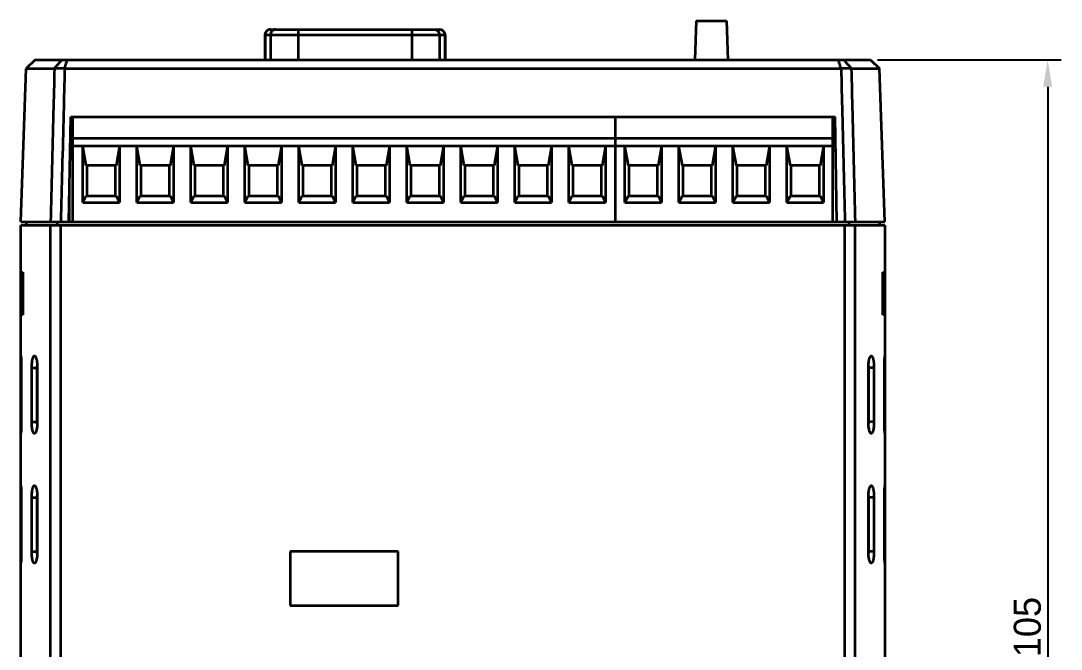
# Model space of a CAD drawing. Header units: millimetres. Extents: x 46 to 886, y 51 to 632.
# Drawn here: x 733.8 to 830.1, y 132.7 to 190.9 of the extents above; entities that cross this region are included whole.
import ezdxf

# ---------------------------------------------------------------- set-up
doc = ezdxf.new("R2010")
doc.units = ezdxf.units.MM
doc.styles.get("Standard").update_dxf_attribs({"font": 'BareunDotumPro1.ttf'})
doc.dimstyles.new('ISO-25', dxfattribs={"dimtxt": 2.5, "dimasz": 2.5, "dimexe": 1.25, "dimexo": 0.625, "dimtad": 1, "dimtxsty": 'Standard', "dimcen": 2.5, "dimadec": 0, "dimazin": 0, "dimtfac": 1, "dimtmove": 0, "dimatfit": 3, "dimfxl": 0, "dimarcsym": 0})

# ---------------------------------------------------------------- blocks, each defined once
blk = doc.blocks.new('*D37')
at = {"color": 0, "lineweight": -2}
for p, q in [((813.118, 187.256), (830.137, 187.256)), ((828.887, 184.756), (828.887, 84.756)), ((813.942, 82.256), (830.137, 82.256))]:
    blk.add_line(p, q, dxfattribs=at)
at = {"color": 0}
for points in [[(829.303, 184.756), (828.47, 184.756), (828.887, 187.256)], [(828.47, 84.756), (829.303, 84.756), (828.887, 82.256)]]:
    blk.add_solid(points, dxfattribs=at)
at = {"layer": 'Defpoints', "color": 0}
for p in [(812.493, 187.256), (813.317, 82.256), (828.887, 82.256)]:
    blk.add_point(p, dxfattribs=at)
at = {"color": 0, "insert": (827.012, 134.756), "char_height": 2.5, "attachment_point": 5, "rotation": 90}
blk.add_mtext('105', dxfattribs=at)

msp = doc.modelspace()

# ---------------------------------------------------------------- linework, layer by layer
at = {"color": 0, "linetype": 'ByBlock', "lineweight": 35}
for p, q in [((796.354, 190.856), (796.219, 187.256)), ((796.354, 190.856), (799.154, 190.856)), ((799.154, 190.856), (799.289, 187.256)), ((756.904, 190.056), (772.604, 190.056)), ((759.498, 190.056), (759.498, 187.256)), ((770.01, 190.056), (770.01, 187.256)), ((756.404, 189.556), (773.104, 189.556)), ((756.404, 189.556), (756.404, 187.256)), ((756.443, 189.556), (756.443, 187.256)), ((756.937, 189.556), (756.937, 187.256)), ((772.571, 189.556), (772.571, 187.256)), ((773.064, 189.556), (773.064, 187.256)), ((773.104, 189.556), (773.104, 187.256)), ((735.14, 187.256), (734.312, 186.457)), ((735.14, 187.256), (812.493, 187.256)), ((812.493, 187.256), (813.321, 186.457)), ((733.816, 172.256), (734.312, 186.457)), ((734.312, 186.457), (736.929, 186.457)), ((736.929, 186.463), (737.876, 186.463)), ((737.876, 186.457), (809.757, 186.457)), ((809.757, 186.463), (810.703, 186.463)), ((810.704, 186.457), (813.321, 186.457)), ((813.816, 172.256), (813.321, 186.457)), ((738.268, 172.256), (738.437, 181.956)), ((738.437, 181.956), (809.196, 181.956)), ((738.629, 172.256), (738.629, 181.956)), ((788.879, 172.256), (788.879, 181.956)), ((788.881, 172.256), (788.881, 181.956)), ((809.006, 172.256), (809.006, 181.956)), ((809.365, 172.256), (809.196, 181.956)), ((738.629, 181.056), (738.421, 181.056)), ((788.879, 180.969), (788.881, 180.969)), ((809.212, 181.056), (809.006, 181.056)), ((738.629, 179.206), (738.389, 179.206)), ((788.879, 179.956), (738.629, 179.956)), ((788.879, 179.256), (738.629, 179.256)), ((739.874, 177.456), (739.554, 179.256)), ((739.554, 174.056), (739.554, 179.256)), ((742.954, 179.256), (742.634, 177.456)), ((742.954, 179.256), (742.954, 174.056)), ((744.874, 177.456), (744.554, 179.256)), ((744.554, 174.056), (744.554, 179.256)), ((747.954, 179.256), (747.634, 177.456)), ((747.954, 179.256), (747.954, 174.056)), ((749.874, 177.456), (749.554, 179.256)), ((749.554, 174.056), (749.554, 179.256)), ((752.954, 179.256), (752.634, 177.456)), ((752.954, 179.256), (752.954, 174.056)), ((754.874, 177.456), (754.554, 179.256)), ((754.554, 174.056), (754.554, 179.256)), ((757.954, 179.256), (757.634, 177.456)), ((757.954, 179.256), (757.954, 174.056)), ((759.874, 177.456), (759.554, 179.256)), ((759.554, 174.056), (759.554, 179.256)), ((762.954, 179.256), (762.634, 177.456)), ((762.954, 179.256), (762.954, 174.056)), ((764.874, 177.456), (764.554, 179.256)), ((764.554, 174.056), (764.554, 179.256)), ((767.954, 179.256), (767.634, 177.456)), ((767.954, 179.256), (767.954, 174.056)), ((769.874, 177.456), (769.554, 179.256)), ((769.554, 174.056), (769.554, 179.256)), ((772.954, 179.256), (772.634, 177.456)), ((772.954, 179.256), (772.954, 174.056)), ((774.874, 177.456), (774.554, 179.256)), ((774.554, 174.056), (774.554, 179.256)), ((777.954, 179.256), (777.634, 177.456)), ((777.954, 179.256), (777.954, 174.056)), ((779.874, 177.456), (779.554, 179.256)), ((779.554, 174.056), (779.554, 179.256)), ((782.954, 179.256), (782.634, 177.456)), ((782.954, 179.256), (782.954, 174.056)), ((784.874, 177.456), (784.554, 179.256)), ((784.554, 174.056), (784.554, 179.256)), ((787.954, 179.256), (787.634, 177.456)), ((787.954, 179.256), (787.954, 174.056)), ((809.006, 179.956), (788.881, 179.956)), ((809.006, 179.256), (788.881, 179.256)), ((790.064, 177.456), (789.744, 179.256)), ((789.744, 174.056), (789.744, 179.256)), ((793.144, 179.256), (792.824, 177.456)), ((793.144, 179.256), (793.144, 174.056)), ((795.064, 177.456), (794.744, 179.256)), ((794.744, 174.056), (794.744, 179.256)), ((798.144, 179.256), (797.824, 177.456)), ((798.144, 179.256), (798.144, 174.056)), ((800.064, 177.456), (799.744, 179.256)), ((799.744, 174.056), (799.744, 179.256)), ((803.144, 179.256), (802.824, 177.456)), ((803.144, 179.256), (803.144, 174.056)), ((805.064, 177.456), (804.744, 179.256)), ((804.744, 174.056), (804.744, 179.256)), ((808.144, 179.256), (807.824, 177.456)), ((808.144, 179.256), (808.144, 174.056)), ((809.006, 178.856), (809.25, 178.856)), ((742.634, 177.456), (739.874, 177.456)), ((739.954, 174.656), (739.954, 177.456)), ((742.554, 177.456), (742.554, 174.656)), ((747.634, 177.456), (744.874, 177.456)), ((744.954, 174.656), (744.954, 177.456)), ((747.554, 177.456), (747.554, 174.656)), ((752.634, 177.456), (749.874, 177.456)), ((749.954, 174.656), (749.954, 177.456)), ((752.554, 177.456), (752.554, 174.656)), ((757.634, 177.456), (754.874, 177.456)), ((754.954, 174.656), (754.954, 177.456)), ((757.554, 177.456), (757.554, 174.656)), ((762.634, 177.456), (759.874, 177.456)), ((759.954, 174.656), (759.954, 177.456)), ((762.554, 177.456), (762.554, 174.656)), ((767.634, 177.456), (764.874, 177.456)), ((764.954, 174.656), (764.954, 177.456)), ((767.554, 177.456), (767.554, 174.656)), ((772.634, 177.456), (769.874, 177.456)), ((769.954, 174.656), (769.954, 177.456)), ((772.554, 177.456), (772.554, 174.656)), ((777.634, 177.456), (774.874, 177.456)), ((774.954, 174.656), (774.954, 177.456)), ((777.554, 177.456), (777.554, 174.656)), ((782.634, 177.456), (779.874, 177.456)), ((779.954, 174.656), (779.954, 177.456)), ((782.554, 177.456), (782.554, 174.656)), ((787.634, 177.456), (784.874, 177.456)), ((784.954, 174.656), (784.954, 177.456)), ((787.554, 177.456), (787.554, 174.656)), ((792.824, 177.456), (790.064, 177.456)), ((790.144, 174.656), (790.144, 177.456)), ((792.744, 177.456), (792.744, 174.656)), ((797.824, 177.456), (795.064, 177.456)), ((795.144, 174.656), (795.144, 177.456)), ((797.744, 177.456), (797.744, 174.656)), ((802.824, 177.456), (800.064, 177.456)), ((800.144, 174.656), (800.144, 177.456)), ((802.744, 177.456), (802.744, 174.656)), ((807.824, 177.456), (805.064, 177.456)), ((805.144, 174.656), (805.144, 177.456)), ((807.744, 177.456), (807.744, 174.656)), ((738.329, 172.256), (738.329, 175.764)), ((739.554, 174.056), (739.874, 174.656)), ((739.874, 174.656), (742.634, 174.656)), ((742.634, 174.656), (742.954, 174.056)), ((744.554, 174.056), (744.874, 174.656)), ((744.874, 174.656), (747.634, 174.656)), ((747.634, 174.656), (747.954, 174.056)), ((749.554, 174.056), (749.874, 174.656)), ((749.874, 174.656), (752.634, 174.656)), ((752.634, 174.656), (752.954, 174.056)), ((754.554, 174.056), (754.874, 174.656)), ((754.874, 174.656), (757.634, 174.656)), ((757.634, 174.656), (757.954, 174.056)), ((759.554, 174.056), (759.874, 174.656)), ((759.874, 174.656), (762.634, 174.656)), ((762.634, 174.656), (762.954, 174.056)), ((764.554, 174.056), (764.874, 174.656)), ((764.874, 174.656), (767.634, 174.656)), ((767.634, 174.656), (767.954, 174.056)), ((769.554, 174.056), (769.874, 174.656)), ((769.874, 174.656), (772.634, 174.656)), ((772.634, 174.656), (772.954, 174.056)), ((774.554, 174.056), (774.874, 174.656)), ((774.874, 174.656), (777.634, 174.656)), ((777.634, 174.656), (777.954, 174.056)), ((779.554, 174.056), (779.874, 174.656)), ((779.874, 174.656), (782.634, 174.656)), ((782.634, 174.656), (782.954, 174.056)), ((784.554, 174.056), (784.874, 174.656)), ((784.874, 174.656), (787.634, 174.656)), ((787.634, 174.656), (787.954, 174.056)), ((789.744, 174.056), (790.064, 174.656)), ((790.064, 174.656), (792.824, 174.656)), ((792.824, 174.656), (793.144, 174.056)), ((794.744, 174.056), (795.064, 174.656)), ((795.064, 174.656), (797.824, 174.656)), ((797.824, 174.656), (798.144, 174.056)), ((799.744, 174.056), (800.064, 174.656)), ((800.064, 174.656), (802.824, 174.656)), ((802.824, 174.656), (803.144, 174.056)), ((804.744, 174.056), (805.064, 174.656)), ((805.064, 174.656), (807.824, 174.656)), ((807.824, 174.656), (808.144, 174.056)), ((739.554, 174.056), (742.954, 174.056)), ((744.554, 174.056), (747.954, 174.056)), ((749.554, 174.056), (752.954, 174.056)), ((754.554, 174.056), (757.954, 174.056)), ((759.554, 174.056), (762.954, 174.056)), ((764.554, 174.056), (767.954, 174.056)), ((769.554, 174.056), (772.954, 174.056)), ((774.554, 174.056), (777.954, 174.056)), ((779.554, 174.056), (782.954, 174.056)), ((784.554, 174.056), (787.954, 174.056)), ((789.744, 174.056), (793.144, 174.056)), ((794.744, 174.056), (798.144, 174.056)), ((799.744, 174.056), (803.144, 174.056)), ((804.744, 174.056), (808.144, 174.056)), ((733.816, 172.256), (788.879, 172.256)), ((733.816, 171.956), (813.816, 171.956)), ((733.816, 119.256), (733.816, 171.956)), ((734.316, 172.256), (734.316, 171.956)), ((736.578, 82.256), (736.578, 171.956)), ((737.168, 172.256), (737.168, 171.956)), ((737.522, 82.256), (737.522, 171.956)), ((788.881, 172.256), (813.816, 172.256)), ((810.111, 82.256), (810.111, 171.956)), ((810.465, 172.256), (810.465, 171.956)), ((811.055, 82.256), (811.055, 171.956)), ((813.316, 172.256), (813.316, 171.956)), ((813.816, 171.956), (813.816, 119.256)), ((733.816, 167.606), (734.018, 167.606)), ((733.816, 167.606), (734.018, 167.404)), ((734.018, 167.606), (734.018, 163.656)), ((813.615, 163.656), (813.615, 167.606)), ((813.615, 167.606), (813.816, 167.606)), ((813.816, 167.606), (813.615, 167.404)), ((734.016, 166.256), (734.016, 167.256)), ((813.616, 167.256), (813.616, 166.256)), ((733.816, 163.656), (734.018, 163.858)), ((813.816, 163.656), (813.615, 163.858)), ((734.018, 163.656), (733.816, 163.656)), ((813.816, 163.656), (813.615, 163.656)), ((733.816, 159.856), (733.817, 159.856)), ((813.816, 159.856), (813.816, 159.856)), ((733.816, 158.756), (733.854, 158.756)), ((733.854, 158.756), (733.854, 153.756)), ((734.834, 158.756), (735.345, 158.756)), ((734.834, 153.756), (734.834, 158.756)), ((735.323, 153.756), (735.323, 158.756)), ((735.345, 158.756), (735.345, 153.756)), ((812.288, 153.756), (812.288, 158.756)), ((812.799, 158.756), (812.288, 158.756)), ((812.309, 158.756), (812.309, 153.756)), ((812.799, 158.756), (812.799, 153.756)), ((813.779, 153.756), (813.779, 158.756)), ((813.816, 158.756), (813.779, 158.756)), ((733.816, 153.756), (733.854, 153.756)), ((734.834, 153.756), (735.345, 153.756)), ((812.799, 153.756), (812.288, 153.756)), ((813.816, 153.756), (813.779, 153.756)), ((733.817, 152.656), (733.816, 152.656)), ((813.816, 152.656), (813.816, 152.656)), ((733.816, 147.856), (733.817, 147.856)), ((813.816, 147.856), (813.816, 147.856)), ((733.816, 146.756), (733.854, 146.756)), ((733.854, 146.756), (733.854, 141.756)), ((734.834, 141.756), (734.834, 146.756)), ((734.834, 146.756), (735.345, 146.756)), ((735.323, 141.756), (735.323, 146.756)), ((735.345, 146.756), (735.345, 141.756)), ((812.288, 141.756), (812.288, 146.756)), ((812.799, 146.756), (812.288, 146.756)), ((812.309, 146.756), (812.309, 141.756)), ((812.799, 146.756), (812.799, 141.756)), ((813.779, 141.756), (813.779, 146.756)), ((813.816, 146.756), (813.779, 146.756)), ((733.816, 141.756), (733.854, 141.756)), ((734.834, 141.756), (735.345, 141.756)), ((758.754, 141.756), (758.754, 136.756)), ((768.754, 141.756), (758.754, 141.756)), ((768.754, 136.756), (768.754, 141.756)), ((812.799, 141.756), (812.288, 141.756)), ((813.816, 141.756), (813.779, 141.756)), ((733.817, 140.656), (733.816, 140.656)), ((813.816, 140.656), (813.816, 140.656)), ((758.754, 136.756), (768.754, 136.756))]:
    msp.add_line(p, q, dxfattribs=at)
for centre, start, end in [((756.904, 189.556), 90, 180), ((772.604, 189.556), 0, 90)]:
    msp.add_arc(centre, 0.5, start, end, dxfattribs=at)
for points, knots in [([(756.936, 190.056), (756.893, 190.056), (756.807, 190.045), (756.687, 189.994), (756.583, 189.913), (756.504, 189.809), (756.455, 189.687), (756.443, 189.6), (756.443, 189.556)], [0, 0, 0, 0, 0.1285772, 0.2574127, 0.3866944, 0.5164892, 0.6467269, 0.7772195, 0.7772195, 0.7772195, 0.7772195]), ([(757.43, 190.056), (757.387, 190.056), (757.3, 190.045), (757.18, 189.994), (757.077, 189.913), (756.998, 189.809), (756.948, 189.687), (756.937, 189.6), (756.937, 189.556)], [0, 0, 0, 0, 0.1285772, 0.2574127, 0.3866944, 0.5164892, 0.6467269, 0.7772196, 0.7772196, 0.7772196, 0.7772196]), ([(772.078, 190.056), (772.121, 190.056), (772.207, 190.045), (772.328, 189.994), (772.431, 189.913), (772.51, 189.809), (772.559, 189.687), (772.571, 189.6), (772.571, 189.556)], [0, 0, 0, 0, 0.1285772, 0.2574128, 0.3866944, 0.5164892, 0.6467269, 0.7772196, 0.7772196, 0.7772196, 0.7772196]), ([(772.572, 190.056), (772.615, 190.056), (772.701, 190.045), (772.821, 189.994), (772.924, 189.913), (773.003, 189.809), (773.053, 189.687), (773.064, 189.6), (773.064, 189.556)], [0, 0, 0, 0, 0.1285772, 0.2574127, 0.3866944, 0.5164892, 0.6467269, 0.7772195, 0.7772195, 0.7772195, 0.7772195]), ([(736.929, 186.457), (737.005, 186.545), (737.162, 186.718), (737.393, 186.987), (737.55, 187.166), (737.629, 187.256)], [0, 0, 0, 0, 0.349064, 0.701465, 1.06227, 1.06227, 1.06227, 1.06227]), ([(737.876, 186.457), (737.906, 186.543), (737.951, 186.723), (738.05, 186.986), (738.11, 187.166), (738.142, 187.256)], [0, 0, 0, 0, 0.2739487, 0.5554019, 0.8427571, 0.8427571, 0.8427571, 0.8427571]), ([(809.757, 186.457), (809.727, 186.543), (809.682, 186.723), (809.583, 186.986), (809.523, 187.166), (809.491, 187.256)], [0, 0, 0, 0, 0.2739442, 0.5553975, 0.8427571, 0.8427571, 0.8427571, 0.8427571]), ([(810.704, 186.457), (810.627, 186.545), (810.471, 186.718), (810.24, 186.987), (810.083, 187.166), (810.004, 187.256)], [0, 0, 0, 0, 0.349069, 0.701471, 1.06227, 1.06227, 1.06227, 1.06227]), ([(736.929, 186.457), (736.895, 185.073), (736.818, 181.99), (736.701, 177.256), (736.618, 173.906), (736.578, 172.256)], [0, 0, 0, 0, 4.151163, 9.253937, 14.204839, 14.204839, 14.204839, 14.204839]), ([(737.876, 186.457), (737.841, 185.073), (737.764, 181.99), (737.646, 177.256), (737.563, 173.906), (737.522, 172.256)], [0, 0, 0, 0, 4.15118, 9.253975, 14.204898, 14.204898, 14.204898, 14.204898]), ([(809.757, 186.457), (809.792, 185.067), (809.869, 181.977), (809.987, 177.244), (810.07, 173.9), (810.111, 172.256)], [0, 0, 0, 0, 4.169435, 9.27223, 14.204898, 14.204898, 14.204898, 14.204898]), ([(810.704, 186.457), (810.738, 185.067), (810.815, 181.977), (810.932, 177.244), (811.015, 173.9), (811.055, 172.256)], [0, 0, 0, 0, 4.169417, 9.272192, 14.204839, 14.204839, 14.204839, 14.204839]), ([(733.817, 159.856), (733.827, 159.86), (733.816, 159.78), (733.84, 159.711), (733.838, 159.517), (733.849, 159.3), (733.852, 159.035), (733.853, 158.853), (733.854, 158.756)], [0, 0, 0, 0, 0.031311, 0.134889, 0.315088, 0.55311, 0.811937, 1.101489, 1.101489, 1.101489, 1.101489]), ([(734.834, 158.756), (734.834, 158.793), (734.834, 158.866), (734.839, 158.997), (734.847, 159.145), (734.863, 159.305), (734.885, 159.453), (734.911, 159.582), (734.942, 159.688), (734.976, 159.77), (735.012, 159.826), (735.05, 159.854), (735.079, 159.857), (735.101, 159.852), (735.12, 159.841), (735.131, 159.831), (735.135, 159.826)], [0, 0, 0, 0, 0.110231, 0.221033, 0.39107, 0.554491, 0.705392, 0.838459, 0.949393, 1.036997, 1.101995, 1.148965, 1.169324, 1.19024, 1.21378, 1.234097, 1.234097, 1.234097, 1.234097]), ([(735.135, 159.826), (735.137, 159.825), (735.155, 159.806), (735.187, 159.757), (735.224, 159.67), (735.258, 159.559), (735.289, 159.425), (735.313, 159.275), (735.337, 159.058), (735.344, 158.883), (735.345, 158.763), (735.345, 158.756)], [0, 0, 0, 0, 0.007392, 0.078426, 0.172674, 0.290234, 0.428052, 0.581828, 0.745884, 1.084778, 1.105849, 1.105849, 1.105849, 1.105849]), ([(812.288, 158.756), (812.288, 158.793), (812.289, 158.868), (812.294, 158.999), (812.305, 159.148), (812.325, 159.308), (812.35, 159.456), (812.381, 159.584), (812.416, 159.69), (812.453, 159.77), (812.482, 159.812), (812.497, 159.826)], [0, 0, 0, 0, 0.111766, 0.224029, 0.394348, 0.557979, 0.709157, 0.842721, 0.954464, 1.043122, 1.105816, 1.105816, 1.105816, 1.105816]), ([(812.299, 158.935), (812.306, 158.879), (812.309, 158.819), (812.309, 158.759), (812.309, 158.756)], [0, 0, 0, 0, 0.1691586, 0.1791469, 0.1791469, 0.1791469, 0.1791469]), ([(812.497, 159.826), (812.498, 159.827), (812.51, 159.839), (812.531, 159.854), (812.561, 159.857), (812.582, 159.852), (812.603, 159.839), (812.631, 159.811), (812.664, 159.755), (812.698, 159.668), (812.728, 159.556), (812.753, 159.422), (812.773, 159.271), (812.793, 159.054), (812.799, 158.881), (812.799, 158.762), (812.799, 158.756)], [0, 0, 0, 0, 0.003455, 0.051239, 0.071684, 0.09243, 0.115605, 0.142818, 0.212835, 0.306278, 0.423389, 0.560997, 0.714602, 0.878367, 1.215884, 1.234196, 1.234196, 1.234196, 1.234196]), ([(813.779, 158.756), (813.779, 158.849), (813.781, 159.034), (813.784, 159.302), (813.794, 159.522), (813.795, 159.717), (813.815, 159.781), (813.807, 159.861), (813.816, 159.856)], [0, 0, 0, 0, 0.280201, 0.554833, 0.794934, 0.970909, 1.071306, 1.10143, 1.10143, 1.10143, 1.10143]), ([(733.854, 153.756), (733.854, 153.663), (733.852, 153.478), (733.849, 153.21), (733.838, 152.989), (733.838, 152.795), (733.818, 152.731), (733.826, 152.651), (733.817, 152.656)], [0, 0, 0, 0, 0.280564, 0.555369, 0.79544, 0.971374, 1.071376, 1.101434, 1.101434, 1.101434, 1.101434]), ([(735.136, 152.686), (735.135, 152.685), (735.122, 152.673), (735.102, 152.658), (735.072, 152.655), (735.051, 152.66), (735.03, 152.673), (735.002, 152.701), (734.969, 152.757), (734.935, 152.844), (734.905, 152.956), (734.88, 153.09), (734.859, 153.241), (734.84, 153.458), (734.834, 153.631), (734.834, 153.75), (734.834, 153.756)], [0, 0, 0, 0, 0.003455, 0.051239, 0.071684, 0.09243, 0.115605, 0.142818, 0.212835, 0.306278, 0.423389, 0.560997, 0.714602, 0.878367, 1.215884, 1.234196, 1.234196, 1.234196, 1.234196]), ([(735.345, 153.756), (735.345, 153.719), (735.344, 153.644), (735.339, 153.513), (735.328, 153.364), (735.308, 153.204), (735.282, 153.056), (735.252, 152.928), (735.217, 152.822), (735.18, 152.742), (735.15, 152.7), (735.136, 152.686)], [0, 0, 0, 0, 0.111766, 0.224029, 0.394348, 0.557979, 0.709157, 0.842721, 0.954464, 1.043122, 1.105816, 1.105816, 1.105816, 1.105816]), ([(735.334, 153.577), (735.327, 153.633), (735.324, 153.693), (735.323, 153.753), (735.323, 153.756)], [0, 0, 0, 0, 0.1691586, 0.1791469, 0.1791469, 0.1791469, 0.1791469]), ([(812.497, 152.686), (812.496, 152.687), (812.478, 152.706), (812.446, 152.755), (812.409, 152.842), (812.374, 152.953), (812.344, 153.087), (812.32, 153.237), (812.296, 153.454), (812.288, 153.629), (812.288, 153.749), (812.288, 153.756)], [0, 0, 0, 0, 0.007392, 0.078426, 0.172674, 0.290234, 0.428052, 0.581828, 0.745884, 1.084778, 1.105849, 1.105849, 1.105849, 1.105849]), ([(812.799, 153.756), (812.799, 153.719), (812.798, 153.646), (812.794, 153.515), (812.785, 153.367), (812.77, 153.207), (812.748, 153.059), (812.722, 152.93), (812.691, 152.824), (812.657, 152.742), (812.62, 152.686), (812.583, 152.659), (812.553, 152.655), (812.532, 152.66), (812.513, 152.671), (812.502, 152.681), (812.497, 152.686)], [0, 0, 0, 0, 0.110231, 0.221033, 0.39107, 0.554491, 0.705392, 0.838459, 0.949393, 1.036997, 1.101995, 1.148965, 1.169324, 1.19024, 1.21378, 1.234097, 1.234097, 1.234097, 1.234097]), ([(813.816, 152.656), (813.806, 152.652), (813.817, 152.732), (813.793, 152.801), (813.795, 152.996), (813.784, 153.213), (813.781, 153.478), (813.779, 153.66), (813.779, 153.756)], [0, 0, 0, 0, 0.031425, 0.135333, 0.315744, 0.553245, 0.812141, 1.101486, 1.101486, 1.101486, 1.101486]), ([(733.817, 147.856), (733.827, 147.86), (733.816, 147.78), (733.84, 147.711), (733.838, 147.517), (733.849, 147.3), (733.852, 147.035), (733.853, 146.853), (733.854, 146.756)], [0, 0, 0, 0, 0.031311, 0.134889, 0.315088, 0.55311, 0.811937, 1.101489, 1.101489, 1.101489, 1.101489]), ([(734.834, 146.756), (734.834, 146.793), (734.834, 146.866), (734.839, 146.997), (734.847, 147.145), (734.863, 147.305), (734.885, 147.453), (734.911, 147.582), (734.942, 147.688), (734.976, 147.77), (735.012, 147.826), (735.05, 147.854), (735.079, 147.857), (735.101, 147.852), (735.12, 147.841), (735.131, 147.831), (735.135, 147.826)], [0, 0, 0, 0, 0.110231, 0.221033, 0.39107, 0.554491, 0.705392, 0.838459, 0.949393, 1.036997, 1.101995, 1.148965, 1.169324, 1.19024, 1.21378, 1.234097, 1.234097, 1.234097, 1.234097]), ([(735.135, 147.826), (735.137, 147.825), (735.155, 147.806), (735.187, 147.757), (735.224, 147.67), (735.258, 147.559), (735.289, 147.425), (735.313, 147.275), (735.337, 147.058), (735.344, 146.883), (735.345, 146.763), (735.345, 146.756)], [0, 0, 0, 0, 0.007392, 0.078426, 0.172674, 0.290234, 0.428052, 0.581828, 0.745884, 1.084778, 1.105849, 1.105849, 1.105849, 1.105849]), ([(812.288, 146.756), (812.288, 146.793), (812.289, 146.868), (812.294, 146.999), (812.305, 147.148), (812.325, 147.308), (812.35, 147.456), (812.381, 147.584), (812.416, 147.69), (812.453, 147.77), (812.482, 147.812), (812.497, 147.826)], [0, 0, 0, 0, 0.111766, 0.224029, 0.394348, 0.557979, 0.709157, 0.842721, 0.954464, 1.043122, 1.105816, 1.105816, 1.105816, 1.105816]), ([(812.497, 147.826), (812.498, 147.827), (812.51, 147.839), (812.531, 147.854), (812.561, 147.857), (812.582, 147.852), (812.603, 147.839), (812.631, 147.811), (812.664, 147.755), (812.698, 147.668), (812.728, 147.556), (812.753, 147.422), (812.773, 147.271), (812.793, 147.054), (812.799, 146.881), (812.799, 146.762), (812.799, 146.756)], [0, 0, 0, 0, 0.003455, 0.051239, 0.071684, 0.09243, 0.115605, 0.142818, 0.212835, 0.306278, 0.423389, 0.560997, 0.714602, 0.878367, 1.215884, 1.234196, 1.234196, 1.234196, 1.234196]), ([(813.779, 146.756), (813.779, 146.849), (813.781, 147.034), (813.784, 147.302), (813.794, 147.522), (813.795, 147.717), (813.815, 147.781), (813.807, 147.861), (813.816, 147.856)], [0, 0, 0, 0, 0.280201, 0.554833, 0.794934, 0.970909, 1.071306, 1.10143, 1.10143, 1.10143, 1.10143]), ([(812.299, 146.935), (812.306, 146.879), (812.309, 146.819), (812.309, 146.759), (812.309, 146.756)], [0, 0, 0, 0, 0.1691586, 0.1791469, 0.1791469, 0.1791469, 0.1791469]), ([(733.854, 141.756), (733.854, 141.663), (733.852, 141.478), (733.849, 141.21), (733.838, 140.989), (733.838, 140.795), (733.818, 140.731), (733.826, 140.651), (733.817, 140.656)], [0, 0, 0, 0, 0.280564, 0.555369, 0.79544, 0.971374, 1.071376, 1.101434, 1.101434, 1.101434, 1.101434]), ([(735.136, 140.686), (735.135, 140.685), (735.122, 140.673), (735.102, 140.658), (735.072, 140.655), (735.051, 140.66), (735.03, 140.673), (735.002, 140.701), (734.969, 140.757), (734.935, 140.844), (734.905, 140.956), (734.88, 141.09), (734.859, 141.241), (734.84, 141.458), (734.834, 141.631), (734.834, 141.75), (734.834, 141.756)], [0, 0, 0, 0, 0.003455, 0.051239, 0.071684, 0.09243, 0.115605, 0.142818, 0.212835, 0.306278, 0.423389, 0.560997, 0.714602, 0.878367, 1.215884, 1.234196, 1.234196, 1.234196, 1.234196]), ([(735.345, 141.756), (735.345, 141.719), (735.344, 141.644), (735.339, 141.513), (735.328, 141.364), (735.308, 141.204), (735.282, 141.056), (735.252, 140.928), (735.217, 140.822), (735.18, 140.742), (735.15, 140.7), (735.136, 140.686)], [0, 0, 0, 0, 0.111766, 0.224029, 0.394348, 0.557979, 0.709157, 0.842721, 0.954464, 1.043122, 1.105816, 1.105816, 1.105816, 1.105816]), ([(735.334, 141.577), (735.327, 141.633), (735.324, 141.693), (735.323, 141.753), (735.323, 141.756)], [0, 0, 0, 0, 0.1691586, 0.1791469, 0.1791469, 0.1791469, 0.1791469]), ([(812.497, 140.686), (812.496, 140.687), (812.478, 140.706), (812.446, 140.755), (812.409, 140.842), (812.374, 140.953), (812.344, 141.087), (812.32, 141.237), (812.296, 141.454), (812.288, 141.629), (812.288, 141.749), (812.288, 141.756)], [0, 0, 0, 0, 0.007392, 0.078426, 0.172674, 0.290234, 0.428052, 0.581828, 0.745884, 1.084778, 1.105849, 1.105849, 1.105849, 1.105849]), ([(812.799, 141.756), (812.799, 141.719), (812.798, 141.646), (812.794, 141.515), (812.785, 141.367), (812.77, 141.207), (812.748, 141.059), (812.722, 140.93), (812.691, 140.824), (812.657, 140.742), (812.62, 140.686), (812.583, 140.659), (812.553, 140.655), (812.532, 140.66), (812.513, 140.671), (812.502, 140.681), (812.497, 140.686)], [0, 0, 0, 0, 0.110231, 0.221033, 0.39107, 0.554491, 0.705392, 0.838459, 0.949393, 1.036997, 1.101995, 1.148965, 1.169324, 1.19024, 1.21378, 1.234097, 1.234097, 1.234097, 1.234097]), ([(813.816, 140.656), (813.806, 140.652), (813.817, 140.732), (813.793, 140.801), (813.795, 140.996), (813.784, 141.213), (813.781, 141.478), (813.779, 141.66), (813.779, 141.756)], [0, 0, 0, 0, 0.031425, 0.135333, 0.315744, 0.553245, 0.812141, 1.101486, 1.101486, 1.101486, 1.101486])]:
    msp.add_open_spline(points, degree=3, knots=knots, dxfattribs=at)
for points in [[(735.323, 158.756), (735.323, 158.816), (735.327, 158.877), (735.334, 158.937)], [(813.816, 159.856), (813.816, 159.856), (813.816, 159.856), (813.816, 159.856)], [(812.309, 153.756), (812.309, 153.696), (812.306, 153.635), (812.299, 153.575)], [(733.817, 152.656), (733.817, 152.656), (733.817, 152.656), (733.817, 152.656)], [(813.816, 147.856), (813.816, 147.856), (813.816, 147.856), (813.816, 147.856)], [(735.323, 146.756), (735.323, 146.816), (735.327, 146.877), (735.334, 146.937)], [(812.309, 141.756), (812.309, 141.696), (812.306, 141.635), (812.299, 141.575)], [(733.817, 140.656), (733.817, 140.656), (733.817, 140.656), (733.817, 140.656)]]:
    msp.add_open_spline(points, degree=3, dxfattribs=at)

# ---------------------------------------------------------------- dimensions: what is measured, and where the dimension line sits
dim = msp.add_linear_dim(base=(828.887, 82.256), p1=(812.493, 187.256), p2=(813.317, 82.256), angle=90, dimstyle='ISO-25')
dim.commit()
dim.dimension.update_dxf_attribs({"geometry": '*D37', "text_midpoint": (827.012, 134.756)})

doc.saveas('drawing.dxf')
